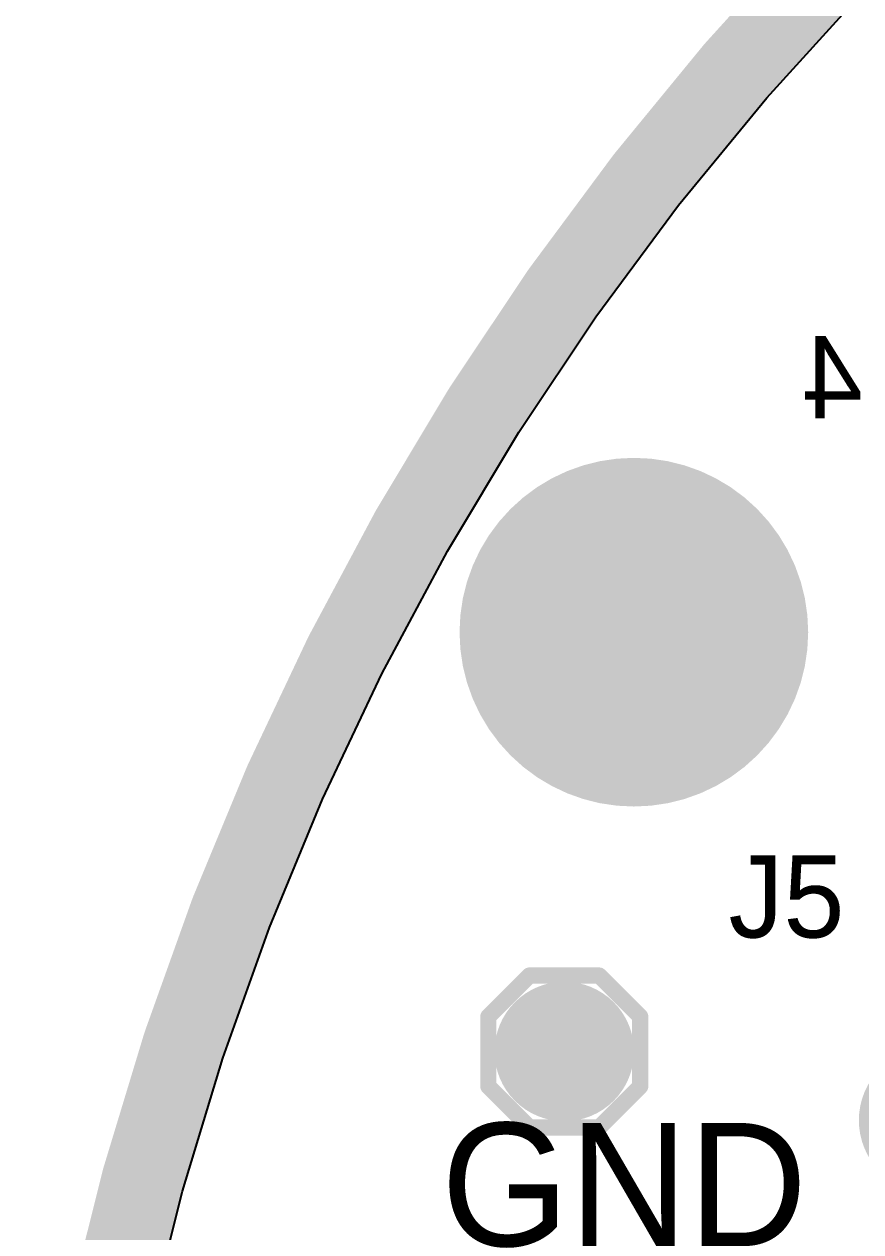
# Model space of a CAD drawing. Header units: millimetres. Extents: x 2.49 to 5.32, y 1.64 to 4.48.
# Drawn here: x 2.501 to 2.908, y 3.41 to 3.998 of the extents above; entities that cross this region are included whole.
import ezdxf

# ---------------------------------------------------------------- set-up
doc = ezdxf.new("R2010")
doc.units = ezdxf.units.MM
doc.header["$MEASUREMENT"] = 0
for name, color, linetype in [('BottomLayer', 5, 'Continuous'), ('BottomOverlay', 54, 'Continuous'), ('BottomSolder', 6, 'Continuous'), ('InternalPlane1', 76, 'Continuous'), ('InternalPlane2', 16, 'Continuous'), ('Mechanical2', 216, 'Continuous'), ('MultiLayer', 9, 'Continuous'), ('PadHoleLayer', 156, 'Continuous'), ('TopLayer', 1, 'Continuous'), ('TopOverlay', 2, 'Continuous'), ('TopPaste', 8, 'Continuous'), ('TopSolder', 216, 'Continuous'), ('ViaHoleLayer', 16, 'Continuous')]:
    doc.layers.add(name, color=color, linetype=linetype)

# ---------------------------------------------------------------- blocks, each defined once
blk = doc.blocks.new('TEST_POINT_73')
at = {"layer": 'TopLayer', "const_width": 0.03}
blk.add_lwpolyline([(-0.015, 0, 1), (0.015, 0, 1)], format="xyb", close=True, dxfattribs=at)
at = {"layer": 'TopOverlay', "const_width": 0.00787}
for points in [[(-0.037, 0.017), (-0.017, 0.037)], [(-0.017, 0.037), (0.017, 0.037)], [(-0.017, 0.037), (0.017, 0.037)], [(0.017, 0.037), (0.037, 0.017)], [(-0.037, -0.017), (-0.037, 0.017)], [(0.037, -0.017), (0.037, 0.017)], [(-0.037, -0.017), (-0.017, -0.037)], [(0.017, -0.037), (0.037, -0.017)], [(-0.017, -0.037), (0.017, -0.037)], [(-0.017, -0.037), (0.017, -0.037)]]:
    blk.add_lwpolyline(points, dxfattribs=at)
at = {"layer": 'TopOverlay', "const_width": 0.00394}
for points in [[(-0.01897, 0.037, 1), (-0.01503, 0.037, 1)], [(-0.01897, 0.037, 1), (-0.01503, 0.037, 1)], [(-0.01897, 0.037, 1), (-0.01503, 0.037, 1)], [(0.01503, 0.037, 1), (0.01897, 0.037, 1)], [(0.01503, 0.037, 1), (0.01897, 0.037, 1)], [(0.01503, 0.037, 1), (0.01897, 0.037, 1)], [(-0.03897, 0.017, 1), (-0.03503, 0.017, 1)], [(-0.03897, 0.017, 1), (-0.03503, 0.017, 1)], [(0.03503, 0.017, 1), (0.03897, 0.017, 1)], [(0.03503, 0.017, 1), (0.03897, 0.017, 1)], [(-0.03897, -0.017, 1), (-0.03503, -0.017, 1)], [(-0.03897, -0.017, 1), (-0.03503, -0.017, 1)], [(0.03503, -0.017, 1), (0.03897, -0.017, 1)], [(0.03503, -0.017, 1), (0.03897, -0.017, 1)], [(-0.01897, -0.037, 1), (-0.01503, -0.037, 1)], [(-0.01897, -0.037, 1), (-0.01503, -0.037, 1)], [(-0.01897, -0.037, 1), (-0.01503, -0.037, 1)], [(0.01503, -0.037, 1), (0.01897, -0.037, 1)], [(0.01503, -0.037, 1), (0.01897, -0.037, 1)], [(0.01503, -0.037, 1), (0.01897, -0.037, 1)]]:
    blk.add_lwpolyline(points, format="xyb", close=True, dxfattribs=at)
at = {"layer": 'TopPaste', "const_width": 0.03}
blk.add_lwpolyline([(-0.015, 0, 1), (0.015, 0, 1)], format="xyb", close=True, dxfattribs=at)
at = {"layer": 'TopSolder', "const_width": 0.034}
blk.add_lwpolyline([(-0.017, 0, 1), (0.017, 0, 1)], format="xyb", close=True, dxfattribs=at)

msp = doc.modelspace()

# ---------------------------------------------------------------- linework, layer by layer
at = {"layer": 'BottomLayer'}
for points, const_width in [([(2.76837, 3.70176, 1), (2.82742, 3.70176, 1)], 0.05906), ([(2.75957, 3.4975, 1), (2.76843, 3.4975, 1)], 0.00886)]:
    msp.add_lwpolyline(points, format="xyb", close=True, dxfattribs=dict(at, const_width=const_width))
at = {"layer": 'BottomSolder'}
for points, const_width in [([(2.76637, 3.70176, 1), (2.82942, 3.70176, 1)], 0.06306), ([(2.75757, 3.4975, 1), (2.77043, 3.4975, 1)], 0.01286), ([(2.92525, 3.464, 1), (2.96075, 3.464, 1)], 0.0355)]:
    msp.add_lwpolyline(points, format="xyb", close=True, dxfattribs=dict(at, const_width=const_width))
at = {"layer": 'InternalPlane1'}
for p, q in [((2.8626, 3.96204), (2.90802, 4.01216)), ((2.81969, 3.90976), (2.8626, 3.96204)), ((2.7794, 3.85544), (2.81969, 3.90976)), ((2.74183, 3.7992), (2.7794, 3.85544)), ((2.70706, 3.74119), (2.74183, 3.7992)), ((2.67518, 3.68154), (2.70706, 3.74119)), ((2.64626, 3.6204), (2.67518, 3.68154)), ((2.62038, 3.55792), (2.64626, 3.6204)), ((2.59759, 3.49424), (2.62038, 3.55792)), ((2.57796, 3.42952), (2.59759, 3.49424)), ((2.56153, 3.36391), (2.57796, 3.42952))]:
    msp.add_line(p, q, dxfattribs=at)
at = {"layer": 'InternalPlane1', "const_width": 0.04}
for points in [[(2.84738, 3.97517), (2.89346, 4.02602)], [(2.80385, 3.92213), (2.84738, 3.97517)], [(2.76297, 3.86701), (2.80385, 3.92213)], [(2.72484, 3.80996), (2.76297, 3.86701)], [(2.68957, 3.7511), (2.72484, 3.80996)], [(2.65722, 3.69058), (2.68957, 3.7511)], [(2.62788, 3.62855), (2.65722, 3.69058)], [(2.60162, 3.56515), (2.62788, 3.62855)], [(2.5785, 3.50055), (2.60162, 3.56515)], [(2.55858, 3.43488), (2.5785, 3.50055)], [(2.54191, 3.36832), (2.55858, 3.43488)]]:
    msp.add_lwpolyline(points, dxfattribs=at)
at = {"layer": 'InternalPlane1'}
for points, const_width in [([(2.83738, 3.97517, 1), (2.85738, 3.97517, 1)], 0.02), ([(2.83738, 3.97517, 1), (2.85738, 3.97517, 1)], 0.02), ([(2.79385, 3.92213, 1), (2.81385, 3.92213, 1)], 0.02), ([(2.79385, 3.92213, 1), (2.81385, 3.92213, 1)], 0.02), ([(2.75297, 3.86701, 1), (2.77297, 3.86701, 1)], 0.02), ([(2.75297, 3.86701, 1), (2.77297, 3.86701, 1)], 0.02), ([(2.71484, 3.80996, 1), (2.73484, 3.80996, 1)], 0.02), ([(2.71484, 3.80996, 1), (2.73484, 3.80996, 1)], 0.02), ([(2.75543, 3.70176, 1), (2.84036, 3.70176, 1)], 0.08493), ([(2.67957, 3.7511, 1), (2.69957, 3.7511, 1)], 0.02), ([(2.67957, 3.7511, 1), (2.69957, 3.7511, 1)], 0.02), ([(2.64722, 3.69058, 1), (2.66722, 3.69058, 1)], 0.02), ([(2.64722, 3.69058, 1), (2.66722, 3.69058, 1)], 0.02), ([(2.61788, 3.62855, 1), (2.63788, 3.62855, 1)], 0.02), ([(2.61788, 3.62855, 1), (2.63788, 3.62855, 1)], 0.02), ([(2.59162, 3.56515, 1), (2.61162, 3.56515, 1)], 0.02), ([(2.59162, 3.56515, 1), (2.61162, 3.56515, 1)], 0.02), ([(2.5685, 3.50055, 1), (2.5885, 3.50055, 1)], 0.02), ([(2.5685, 3.50055, 1), (2.5885, 3.50055, 1)], 0.02), ([(2.75205, 3.4975, 1), (2.77595, 3.4975, 1)], 0.02391), ([(2.54858, 3.43488, 1), (2.56858, 3.43488, 1)], 0.02), ([(2.54858, 3.43488, 1), (2.56858, 3.43488, 1)], 0.02)]:
    msp.add_lwpolyline(points, format="xyb", close=True, dxfattribs=dict(at, const_width=const_width))
at = {"layer": 'InternalPlane2'}
for p, q in [((2.8626, 3.96204), (2.90802, 4.01216)), ((2.81969, 3.90976), (2.8626, 3.96204)), ((2.7794, 3.85544), (2.81969, 3.90976)), ((2.74183, 3.7992), (2.7794, 3.85544)), ((2.70706, 3.74119), (2.74183, 3.7992)), ((2.67518, 3.68154), (2.70706, 3.74119)), ((2.64626, 3.6204), (2.67518, 3.68154)), ((2.62038, 3.55792), (2.64626, 3.6204)), ((2.59759, 3.49424), (2.62038, 3.55792)), ((2.57796, 3.42952), (2.59759, 3.49424)), ((2.56153, 3.36391), (2.57796, 3.42952))]:
    msp.add_line(p, q, dxfattribs=at)
at = {"layer": 'InternalPlane2', "const_width": 0.04}
for points in [[(2.84738, 3.97517), (2.89346, 4.02602)], [(2.80385, 3.92213), (2.84738, 3.97517)], [(2.76297, 3.86701), (2.80385, 3.92213)], [(2.72484, 3.80996), (2.76297, 3.86701)], [(2.68957, 3.7511), (2.72484, 3.80996)], [(2.65722, 3.69058), (2.68957, 3.7511)], [(2.62788, 3.62855), (2.65722, 3.69058)], [(2.60162, 3.56515), (2.62788, 3.62855)], [(2.5785, 3.50055), (2.60162, 3.56515)], [(2.55858, 3.43488), (2.5785, 3.50055)], [(2.54191, 3.36832), (2.55858, 3.43488)]]:
    msp.add_lwpolyline(points, dxfattribs=at)
at = {"layer": 'InternalPlane2'}
for points, const_width in [([(2.83738, 3.97517, 1), (2.85738, 3.97517, 1)], 0.02), ([(2.83738, 3.97517, 1), (2.85738, 3.97517, 1)], 0.02), ([(2.79385, 3.92213, 1), (2.81385, 3.92213, 1)], 0.02), ([(2.79385, 3.92213, 1), (2.81385, 3.92213, 1)], 0.02), ([(2.75297, 3.86701, 1), (2.77297, 3.86701, 1)], 0.02), ([(2.75297, 3.86701, 1), (2.77297, 3.86701, 1)], 0.02), ([(2.71484, 3.80996, 1), (2.73484, 3.80996, 1)], 0.02), ([(2.71484, 3.80996, 1), (2.73484, 3.80996, 1)], 0.02), ([(2.75543, 3.70176, 1), (2.84036, 3.70176, 1)], 0.08493), ([(2.67957, 3.7511, 1), (2.69957, 3.7511, 1)], 0.02), ([(2.67957, 3.7511, 1), (2.69957, 3.7511, 1)], 0.02), ([(2.64722, 3.69058, 1), (2.66722, 3.69058, 1)], 0.02), ([(2.64722, 3.69058, 1), (2.66722, 3.69058, 1)], 0.02), ([(2.61788, 3.62855, 1), (2.63788, 3.62855, 1)], 0.02), ([(2.61788, 3.62855, 1), (2.63788, 3.62855, 1)], 0.02), ([(2.59162, 3.56515, 1), (2.61162, 3.56515, 1)], 0.02), ([(2.59162, 3.56515, 1), (2.61162, 3.56515, 1)], 0.02), ([(2.5685, 3.50055, 1), (2.5885, 3.50055, 1)], 0.02), ([(2.5685, 3.50055, 1), (2.5885, 3.50055, 1)], 0.02), ([(2.54858, 3.43488, 1), (2.56858, 3.43488, 1)], 0.02), ([(2.54858, 3.43488, 1), (2.56858, 3.43488, 1)], 0.02)]:
    msp.add_lwpolyline(points, format="xyb", close=True, dxfattribs=dict(at, const_width=const_width))
at = {"layer": 'Mechanical2', "const_width": 0.015}
msp.add_lwpolyline([(5.30364, 3.062, 1), (2.50836, 3.062, 1)], format="xyb", close=True, dxfattribs=at)
at = {"layer": 'MultiLayer'}
for points, const_width in [([(2.76837, 3.70176, 1), (2.82742, 3.70176, 1)], 0.05906), ([(2.75957, 3.4975, 1), (2.76843, 3.4975, 1)], 0.00886)]:
    msp.add_lwpolyline(points, format="xyb", close=True, dxfattribs=dict(at, const_width=const_width))
at = {"layer": 'PadHoleLayer', "const_width": 0.06693}
msp.add_lwpolyline([(2.76443, 3.70176, 1), (2.83136, 3.70176, 1)], format="xyb", close=True, dxfattribs=at)
at = {"layer": 'TopLayer'}
for points, const_width in [([(2.76837, 3.70176, 1), (2.82742, 3.70176, 1)], 0.05906), ([(2.75957, 3.4975, 1), (2.76843, 3.4975, 1)], 0.00886)]:
    msp.add_lwpolyline(points, format="xyb", close=True, dxfattribs=dict(at, const_width=const_width))
at = {"layer": 'TopSolder'}
for points, const_width in [([(2.76637, 3.70176, 1), (2.82942, 3.70176, 1)], 0.06306), ([(2.75757, 3.4975, 1), (2.77043, 3.4975, 1)], 0.01286), ([(2.92525, 3.464, 1), (2.96075, 3.464, 1)], 0.0355)]:
    msp.add_lwpolyline(points, format="xyb", close=True, dxfattribs=dict(at, const_width=const_width))
at = {"layer": 'ViaHoleLayer', "const_width": 0.00591}
msp.add_lwpolyline([(2.76105, 3.4975, 1), (2.76695, 3.4975, 1)], format="xyb", close=True, dxfattribs=at)

# ---------------------------------------------------------------- block references
at = {"rotation": 360}
msp.add_blockref('TEST_POINT_73', (2.764, 3.4975), dxfattribs=at)

# ---------------------------------------------------------------- texts
at = {"layer": 'BottomOverlay', "text_generation_flag": 2}
msp.add_text('U4', height=0.04, dxfattribs=at).set_placement((2.948, 3.806))
at = {"layer": 'TopOverlay'}
msp.add_text('J5', height=0.04, dxfattribs=at).set_placement((2.844, 3.553))
msp.add_text('GND', height=0.06, rotation=360, dxfattribs=at).set_placement((2.704, 3.4027))

doc.saveas('drawing.dxf')
